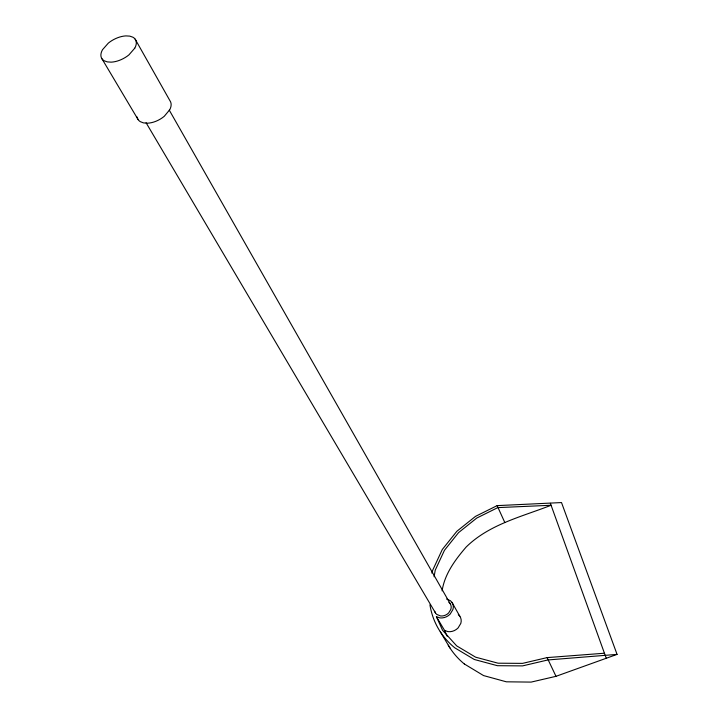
<?xml version="1.0" encoding="UTF-8"?>
<svg xmlns="http://www.w3.org/2000/svg" width="718" height="718" viewBox="0 0 718 718"><rect width="100%" height="100%" fill="white"/><g stroke="black" fill="none" stroke-linecap="round" stroke-linejoin="round"><path stroke-width="1.08" d="M442.108 590.86C444.639 573.978 455.275 559.69 466.135 547.062C489.29 524.266 521.753 516.763 551.074 505.266L497.789 507.617L476.752 518.064L458.596 532.585L444.442 550.311L435.225 570.209L434.094 576.796M464.34 663.979L483.555 675.575L506.352 681.813L531.114 682.1L555.992 676.32L617.058 654.385L561.512 502.564L497.134 505.625L475.513 516.368L456.854 531.284L442.297 549.494L432.81 569.948A93.519 79.904 -25.5 0 0 431.868 573.108M604.251 653.236L547.107 657.607L522.533 663.378L498.086 663.199L475.603 657.176L456.675 645.877L442.557 630.269L436.4 616.663L439.91 617.893A11.066 9.37 -31.7 0 0 450.123 614.159L452.923 609.537A10.582 8.966 -31.7 0 0 450.392 600.706L446.596 599.063M617.058 654.385L547.879 659.959L522.569 665.891L497.394 665.694L474.248 659.465L454.781 647.824A93.519 79.904 -25.5 0 1 429.938 604.843M436.4 616.663L444.532 630.404L448.005 631.643A10.905 9.316 -31.9 0 0 458.066 627.972L460.821 623.395A10.429 8.903 -31.9 0 0 458.29 614.626M440.278 631.732L449.998 648.004M101.947 58.777L138.134 119.637M146.077 122.733L435.53 613.028M169.286 110.159L450.15 603.65M452.017 602.456L459.897 616.367M135.146 39.122L169.915 100.664A17.986 10.644 -29 0 1 169.771 109.701L164.26 116.298A18.803 11.129 -29 0 1 147.172 123.209L143.349 122.859L140.27 121.638A17.986 10.644 -29 0 1 137.102 116.998M555.992 676.32L547.107 657.607M504.763 522.408L497.134 505.625M444.532 630.404L447.161 636.202M606.252 658.262L550.374 503.309M448.858 602.249A8.437 7.144 -31.7 0 1 450.877 609.295L448.633 612.975A8.822 7.467 -31.7 0 1 440.511 615.945L436.813 614.437A8.437 7.144 -31.8 0 1 434.749 611.305M464.34 663.988A91.868 79.276 -25.4 0 1 448.238 645.186M134.778 48.169L128.935 54.882A19.601 10.985 -28.8 0 1 111.164 62.152L107.233 61.883L104.092 60.725A18.749 10.51 -28.8 0 1 102.521 49.704L108.355 43.089A19.61 10.994 -28.8 0 1 125.865 35.9L129.778 36.124L132.947 37.228A18.749 10.51 -28.8 0 1 134.778 48.169"/></g></svg>
